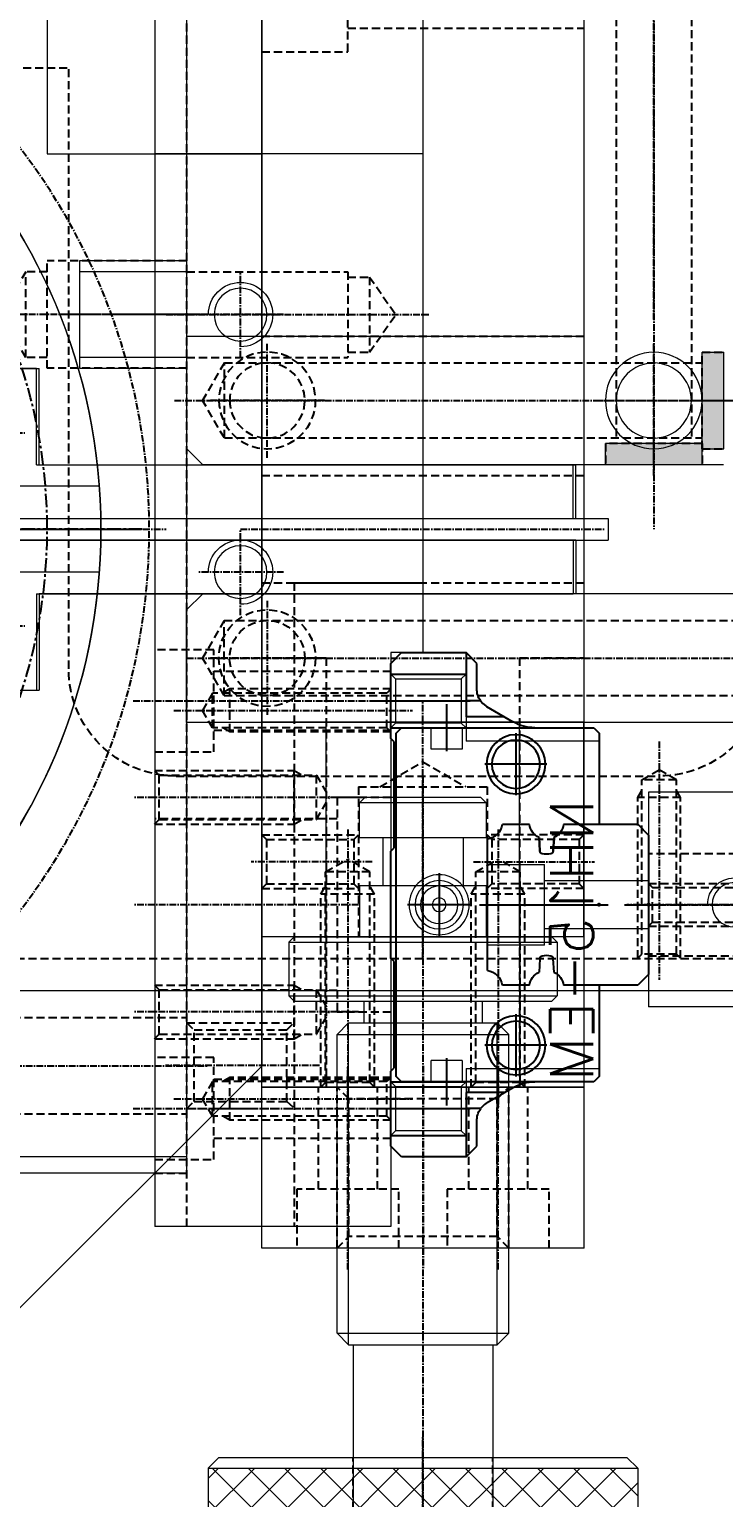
# Model space of a CAD drawing. Header units: millimetres. Extents: x -32759 to 129432, y 390 to 54305.
# Drawn here: x 21063.8 to 21128.5, y 25136.7 to 25273.5 of the extents above; entities that cross this region are included whole.
import ezdxf

# ---------------------------------------------------------------- set-up
doc = ezdxf.new("R2010")
doc.units = ezdxf.units.MM
for name, pattern in [('AM_ISO08W050', [18, 12, -1.5, 3, -1.5]), ('CENTER', [2, 1.25, -0.25, 0.25, -0.25]), ('HIDDEN', [0.375, 0.25, -0.125])]:
    doc.linetypes.add(name, pattern=pattern)
for name, color, linetype, lineweight in [('_BODY', 7, 'Continuous', 13), ('AM_4', 3, 'Continuous', 25), ('AM_5', 3, 'Continuous', 25), ('AM_7', 4, 'AM_ISO08W050', 25), ('AM_9', 253, 'Continuous', 0), ('ConnectionPoints', 7, 'Continuous', 50)]:
    doc.layers.add(name, color=color, linetype=linetype, lineweight=lineweight)
for name, color, linetype in [('CENTER', 1, 'CENTER'), ('CL', 1, 'CENTER'), ('HL', 2, 'HIDDEN')]:
    doc.layers.add(name, color=color, linetype=linetype)
doc.styles.add('한글', font='romans.shx', dxfattribs={"height": 4, "bigfont": 'whgtxt.shx'})

# ---------------------------------------------------------------- blocks, each defined once
blk = doc.blocks.new('tueryryt')
at = {"layer": 'CL', "ltscale": 0.5}
blk.add_line((288979.02, 33783.6), (288953.82, 33783.6), dxfattribs=at)
at = {"layer": 'HL', "ltscale": 3}
for p, q in [((288955.82, 33785.6), (288956.2, 33785.22)), ((288955.82, 33785.6), (288973.82, 33785.6)), ((288956.2, 33785.22), (288956.2, 33781.97)), ((288956.2, 33785.22), (288975.44, 33785.22)), ((288973.82, 33785.6), (288973.82, 33781.6)), ((288973.82, 33785.6), (288974.48, 33785.22)), ((288975.44, 33785.22), (288975.44, 33781.97)), ((288975.44, 33785.22), (288976.38, 33783.6)), ((288975.44, 33781.97), (288976.38, 33783.6)), ((288955.82, 33781.6), (288956.2, 33781.97)), ((288955.82, 33781.6), (288973.82, 33781.6)), ((288956.2, 33781.97), (288975.44, 33781.97)), ((288973.82, 33781.6), (288974.48, 33781.97))]:
    blk.add_line(p, q, dxfattribs=at)
blk = doc.blocks.new('tyuy')
at = {"layer": 'CL', "ltscale": 0.5}
blk.add_line((289793.94, 32388.98), (289793.94, 32432.98), dxfattribs=at)
at = {"layer": 'HL', "ltscale": 3}
for p, q in [((289791.19, 32405.98), (289791.19, 32430.98)), ((289796.69, 32405.98), (289796.69, 32430.98)), ((289789.19, 32390.98), (289789.19, 32405.98)), ((289789.19, 32405.98), (289798.69, 32405.98)), ((289798.69, 32405.98), (289798.69, 32390.98))]:
    blk.add_line(p, q, dxfattribs=at)
blk = doc.blocks.new('ytrg')
at = {"ltscale": 0.5}
blk.add_circle((286104.04, 34820.84), 2.07, dxfattribs=at)
at = {"color": 1, "ltscale": 0.5}
blk.add_arc((286104.04, 34820.84), 2.5, 270, 180, dxfattribs=at)
at = {"layer": 'CL', "ltscale": 0.5}
for p, q in [((286104.04, 34824.34), (286104.04, 34817.34)), ((286100.54, 34820.84), (286107.54, 34820.84))]:
    blk.add_line(p, q, dxfattribs=at)
blk = doc.blocks.new('87ryth')
at = {"ltscale": 0.5}
for p, q in [((285509.4, 33467.92), (285489.4, 33467.92)), ((285489.4, 33467.92), (285489.4, 33427.92)), ((285509.4, 33467.92), (285509.4, 33427.92)), ((285509.4, 33427.92), (285489.4, 33427.92))]:
    blk.add_line(p, q, dxfattribs=at)
for name, p in [('tyuy', (-4295.04, 1036.94)), ('ytrg', (-605.14, -1360.92)), ('ytrg', (-605.14, -1384.92))]:
    blk.add_blockref(name, p)
at = {"rotation": 90}
blk.add_blockref('tueryryt', (319282.49, -255527.9), dxfattribs=at)
blk = doc.blocks.new('TYRTYUR')
at = {"layer": 'AM_4'}
for p, q in [((294113.52, 23504.47), (294112.52, 23503.47)), ((294112.52, 23503.47), (294112.52, 23497.47)), ((294120.52, 23504.47), (294113.52, 23504.47)), ((294120.02, 23503.97), (294119.52, 23503.47)), ((294119.52, 23503.47), (294119.52, 23485.57)), ((294152.02, 23503.97), (294120.02, 23503.97)), ((294120.82, 23504.17), (294120.52, 23504.47)), ((294130.72, 23504.17), (294120.82, 23504.17)), ((294131.02, 23504.47), (294130.72, 23504.17)), ((294141.02, 23504.47), (294131.02, 23504.47)), ((294141.32, 23504.17), (294141.02, 23504.47)), ((294151.22, 23504.17), (294141.32, 23504.17)), ((294151.52, 23504.47), (294151.22, 23504.17)), ((294158.52, 23504.47), (294151.52, 23504.47)), ((294152.52, 23503.47), (294152.02, 23503.97)), ((294152.52, 23485.57), (294152.52, 23503.47)), ((294159.52, 23503.47), (294158.52, 23504.47)), ((294159.52, 23497.47), (294159.52, 23503.47)), ((294113.52, 23496.47), (294112.52, 23497.47)), ((294112.52, 23497.47), (294118.52, 23497.47)), ((294115.87, 23496.47), (294113.52, 23496.47)), ((294117.02, 23496.11), (294117.02, 23497.47)), ((294118.52, 23493.88), (294118.52, 23497.47)), ((294153.52, 23493.88), (294153.52, 23497.47)), ((294153.52, 23497.47), (294159.52, 23497.47)), ((294155.02, 23496.11), (294155.02, 23497.47)), ((294158.52, 23496.47), (294156.18, 23496.47)), ((294159.52, 23497.47), (294158.52, 23496.47)), ((294118.99, 23493.07), (294117.57, 23495.52)), ((294142.14, 23495.47), (294129.91, 23495.47)), ((294154.46, 23495.5), (294153.06, 23493.07)), ((294128.52, 23494.08), (294128.52, 23491.56)), ((294143.52, 23491.56), (294143.52, 23494.08)), ((294131, 23490.59), (294129.75, 23490.67)), ((294129.75, 23490.67), (294131, 23490.59)), ((294141.05, 23490.59), (294142.29, 23490.67)), ((294128.52, 23488.38), (294128.52, 23481.47)), ((294129.75, 23489.27), (294131, 23489.35)), ((294131, 23489.35), (294129.75, 23489.27)), ((294142.29, 23489.27), (294141.05, 23489.35)), ((294143.52, 23481.47), (294143.52, 23488.38)), ((294119.52, 23485.57), (294120.02, 23485.07)), ((294152.02, 23485.07), (294152.52, 23485.57)), ((294120.02, 23485.07), (294128.52, 23485.07)), ((294143.52, 23485.07), (294152.02, 23485.07)), ((294128.52, 23481.47), (294129.52, 23480.47)), ((294142.52, 23480.47), (294143.52, 23481.47)), ((294129.52, 23480.47), (294142.52, 23480.47))]:
    blk.add_line(p, q, dxfattribs=at)
for points in [[(294117.02, 23496.11), (294117.27, 23495.9), (294117.49, 23495.64), (294117.57, 23495.52)], [(294154.46, 23495.5), (294154.65, 23495.76), (294154.88, 23496), (294155.02, 23496.11)]]:
    blk.add_lwpolyline(points, dxfattribs=at)
for centre, radius in [((294122.92, 23492.82), 2.75), ((294122.92, 23492.82), 2.25), ((294149.12, 23492.82), 2.75), ((294149.12, 23492.82), 2.25)]:
    blk.add_circle(centre, radius, dxfattribs=at)
for centre, radius, start, end in [((294115.87, 23494.47), 2, 54.7356, 90), ((294156.18, 23494.47), 2, 90, 125.2644), ((294128.28, 23495.72), 1.65, 278.5974, 351.5398), ((294143.77, 23495.72), 1.65, 188.4602, 261.4024), ((294115.52, 23491.07), 4, 0.0789, 30.013), ((294156.52, 23491.07), 4, 149.9967, 180), ((294128.28, 23489.93), 1.65, 26.7418, 81.4027), ((294143.77, 23489.93), 1.65, 98.5976, 153.2581), ((294130.98, 23490.29), 0.3, 15.5284, 86.3611), ((294130.98, 23489.65), 0.3, 273.6389, 344.4716), ((294129.69, 23489.97), 1.62, 345.6806, 14.3194), ((294142.35, 23489.97), 1.62, 165.6806, 194.3194), ((294141.07, 23490.29), 0.3, 93.6389, 164.4717), ((294141.07, 23489.65), 0.3, 195.5284, 266.3611), ((294128.28, 23490.02), 1.65, 278.5974, 333.2583), ((294143.77, 23490.02), 1.65, 206.7419, 261.4024)]:
    blk.add_arc(centre, radius, start, end, dxfattribs=at)
at = {"layer": 'AM_5'}
for p, q in [((294114.52, 23504.47), (294114.52, 23497.47)), ((294119.52, 23504.47), (294119.52, 23497.47)), ((294152.52, 23504.47), (294152.52, 23497.47)), ((294157.52, 23504.47), (294157.52, 23497.47))]:
    blk.add_line(p, q, dxfattribs=at)
at = {"layer": 'AM_7'}
for p, q in [((294117.02, 23505.87), (294117.02, 23497.07)), ((294155.02, 23505.87), (294155.02, 23497.07)), ((294136.02, 23497.03), (294136.02, 23502.91)), ((294121.72, 23499.27), (294117.32, 23499.27)), ((294133.08, 23499.97), (294138.96, 23499.97)), ((294154.72, 23499.27), (294150.32, 23499.27)), ((294122.92, 23489.94), (294122.92, 23495.71)), ((294136.02, 23496.22), (294136.02, 23479.72)), ((294149.12, 23489.94), (294149.12, 23495.71)), ((294120.03, 23492.82), (294125.81, 23492.82)), ((294146.23, 23492.82), (294152.01, 23492.82))]:
    blk.add_line(p, q, dxfattribs=at)
at = {"layer": 'AM_9'}
for p, q in [((294114.52, 23504.47), (294114.96, 23504.04)), ((294114.96, 23504.04), (294114.96, 23497.91)), ((294114.96, 23504.04), (294119.09, 23504.04)), ((294119.09, 23504.04), (294119.52, 23504.47)), ((294119.09, 23497.91), (294119.09, 23504.04)), ((294152.52, 23504.47), (294152.96, 23504.04)), ((294152.96, 23504.04), (294152.96, 23497.91)), ((294152.96, 23504.04), (294157.09, 23504.04)), ((294157.09, 23504.04), (294157.52, 23504.47)), ((294157.09, 23497.91), (294157.09, 23504.04)), ((294121.52, 23500.72), (294119.52, 23500.72)), ((294121.52, 23497.82), (294121.52, 23500.72)), ((294150.52, 23497.82), (294150.52, 23500.72)), ((294152.52, 23500.72), (294150.52, 23500.72)), ((294114.96, 23497.91), (294114.52, 23497.47)), ((294114.96, 23497.91), (294119.09, 23497.91)), ((294119.52, 23497.47), (294119.09, 23497.91)), ((294119.52, 23497.82), (294121.52, 23497.82)), ((294150.52, 23497.82), (294152.52, 23497.82)), ((294152.96, 23497.91), (294152.52, 23497.47)), ((294152.96, 23497.91), (294157.09, 23497.91)), ((294157.52, 23497.47), (294157.09, 23497.91)), ((294118.52, 23497.47), (294120.77, 23497.47)), ((294120.77, 23485.07), (294120.77, 23497.47)), ((294151.27, 23497.47), (294151.27, 23485.07)), ((294151.27, 23497.47), (294153.52, 23497.47)), ((294132.27, 23495.47), (294132.27, 23490.17)), ((294139.77, 23490.17), (294139.77, 23495.47)), ((294119.52, 23485.57), (294119.52, 23491.08)), ((294139.77, 23490.17), (294132.27, 23490.17)), ((294133.77, 23490.17), (294133.77, 23480.47)), ((294138.27, 23480.47), (294138.27, 23490.17))]:
    blk.add_line(p, q, dxfattribs=at)
for radius in [2.8, 2.25, 1.75, 0.643]:
    blk.add_circle((294136.02, 23499.97), radius, dxfattribs=at)
blk.add_arc((294130.98, 23489.65), 0.3, 273.6381, 344.4686, dxfattribs=at)
at = {"layer": 'ConnectionPoints'}
for p in [(294136.02, 23485.07, -20), (294136.02, 23485.07, -20), (294136.02, 23485.07, -20), (294136.02, 23480.47)]:
    blk.add_point(p, dxfattribs=at)
at = {"ltscale": 0.5, "style": '한글'}
blk.add_text('NH15-EM', height=4, dxfattribs=at).set_placement((294126.22, 23485.63))
blk = doc.blocks.new('uitrrty')
at = {"layer": 'CL', "ltscale": 0.5}
blk.add_line((299586.96, 32676.51), (299564.76, 32676.51), dxfattribs=at)
at = {"layer": 'HL', "ltscale": 3}
for p, q in [((299566.76, 32678.51), (299567.14, 32678.13)), ((299566.76, 32678.51), (299581.76, 32678.51)), ((299581.76, 32678.51), (299581.76, 32674.51)), ((299581.76, 32678.51), (299582.41, 32678.13)), ((299567.14, 32678.13), (299567.14, 32674.89)), ((299567.14, 32678.13), (299583.38, 32678.13)), ((299583.38, 32678.13), (299583.38, 32674.89)), ((299583.38, 32678.13), (299584.31, 32676.51)), ((299583.38, 32674.89), (299584.31, 32676.51)), ((299566.76, 32674.51), (299567.14, 32674.89)), ((299566.76, 32674.51), (299581.76, 32674.51)), ((299567.14, 32674.89), (299583.38, 32674.89)), ((299581.76, 32674.51), (299582.41, 32674.89))]:
    blk.add_line(p, q, dxfattribs=at)
blk = doc.blocks.new('tuyet4y')
at = {"ltscale": 0.5}
blk.add_line((225023.46, 16518.54), (225023.46, 16703.54), dxfattribs=at)
at = {"layer": 'HL', "ltscale": 3}
for p, q in [((225026.46, 16521.54), (225026.46, 16703.54)), ((225043.46, 16618.54), (225043.46, 16663.54)), ((225053.46, 16608.54), (225109.46, 16608.54)), ((225109.46, 16588.54), (225109.46, 16608.54))]:
    blk.add_line(p, q, dxfattribs=at)
for centre, start, end in [((225053.46, 16663.54), 90, 180), ((225053.46, 16618.54), 180, 270)]:
    blk.add_arc(centre, 10, start, end, dxfattribs=at)
blk.add_blockref('uitrrty', (-74540.29, -16012.97))
blk = doc.blocks.new('67r67')
at = {"layer": 'CL', "ltscale": 0.5}
for p, q in [((289050.41, 33868.71), (289050.41, 33856.71)), ((289044.41, 33862.71), (289056.41, 33862.71))]:
    blk.add_line(p, q, dxfattribs=at)
at = {"layer": 'HL', "ltscale": 3}
blk.add_circle((289050.41, 33862.71), 4.19, dxfattribs=at)
blk.add_arc((289050.41, 33862.71), 5, 270, 180, dxfattribs=at)
blk = doc.blocks.new('678eryt')
at = {"ltscale": 0.5}
for radius in [41, 40]:
    blk.add_circle((286402.79, 33774.71), radius, dxfattribs=at)
at = {"layer": 'CENTER', "color": 1, "linetype": 'CENTER'}
for p, q in [((286402.79, 33832.56), (286402.79, 33716.87)), ((286402.79, 33774.71), (286361.88, 33815.62)), ((286402.79, 33774.71), (286443.69, 33815.62)), ((286344.94, 33774.71), (286460.63, 33774.71)), ((286402.79, 33774.71), (286361.88, 33733.81)), ((286402.79, 33774.71), (286443.69, 33733.81)), ((286402.79, 33742.71), (286402.79, 33738.56))]:
    blk.add_line(p, q, dxfattribs=at)
blk.add_circle((286402.79, 33774.71), 49, dxfattribs=at)
for p in [(-2682.27, -53.35), (-2612.98, -53.35), (-2682.27, -122.64), (-2612.98, -122.64)]:
    blk.add_blockref('67r67', p)
blk = doc.blocks.new('t7etret')
at = {"layer": 'CL', "ltscale": 0.5}
blk.add_line((296430.39, 35050.47), (296430.39, 35028.98), dxfattribs=at)
at = {"layer": 'HL', "ltscale": 3}
for p, q in [((296425.39, 35048.56), (296425.39, 35035.56)), ((296435.39, 35048.56), (296435.39, 35035.56)), ((296425.39, 35035.56), (296435.39, 35035.56)), ((296426.39, 35035.56), (296426.39, 35033.56)), ((296434.39, 35035.56), (296434.39, 35033.56)), ((296426.39, 35033.56), (296434.39, 35033.56)), ((296426.39, 35033.56), (296430.39, 35031.16)), ((296434.39, 35033.56), (296430.39, 35031.16))]:
    blk.add_line(p, q, dxfattribs=at)
blk = doc.blocks.new('tryer')
at = {"color": 1, "ltscale": 0.5}
for p, q in [((296282.78, 35015.6), (296292.78, 35015.6)), ((296282.78, 35005.6), (296282.78, 35015.6)), ((296292.78, 35015.6), (296292.78, 35005.6)), ((296282.78, 35014.6), (296292.78, 35014.6)), ((296282.78, 35006.6), (296292.78, 35006.6)), ((296292.78, 35005.6), (296282.78, 35005.6))]:
    blk.add_line(p, q, dxfattribs=at)
at = {"layer": 'CL', "ltscale": 0.5}
blk.add_line((296280.78, 35010.6), (296294.78, 35010.6), dxfattribs=at)
blk = doc.blocks.new('TY7RD')
at = {"layer": 'CL', "ltscale": 0.5}
blk.add_line((294875.71, 34021.52), (294875.71, 34149.52), dxfattribs=at)
at = {"layer": 'HL', "ltscale": 3}
for p, q in [((294871.21, 34097.52), (294871.21, 34147.52)), ((294880.21, 34097.52), (294880.21, 34147.52)), ((294868.71, 34097.52), (294882.71, 34097.52)), ((294868.71, 34023.52), (294868.71, 34097.52)), ((294882.71, 34023.52), (294882.71, 34097.52))]:
    blk.add_line(p, q, dxfattribs=at)
blk = doc.blocks.new('8tyyr')
at = {"ltscale": 0.5}
for p, q in [((225832.6, 16669.44), (225832.6, 16545.44)), ((225832.6, 16669.44), (226152.6, 16669.44)), ((225834.1, 16669.44), (225834.1, 16546.94))]:
    blk.add_line(p, q, dxfattribs=at)
for name, p in [('TY7RD', (-69033.11, -17478.08)), ('t7etret', (-70517.79, -18379.12)), ('678eryt', (-60510.19, -17167.28))]:
    blk.add_blockref(name, p)
at = {"rotation": 270}
blk.add_blockref('tryer', (190902, 312952.22), dxfattribs=at)
blk = doc.blocks.new('udg')
at = {"layer": 'CL', "ltscale": 0.5}
blk.add_line((305247.83, 33940.32), (305223.37, 33940.32), dxfattribs=at)
at = {"layer": 'HL', "ltscale": 3}
for p, q in [((305230.91, 33944.32), (305230.91, 33936.32)), ((305245.91, 33944.32), (305230.91, 33944.32)), ((305228.91, 33943.82), (305226.44, 33940.32)), ((305228.91, 33943.82), (305228.91, 33936.82)), ((305230.91, 33943.82), (305228.91, 33943.82)), ((305228.91, 33936.82), (305226.44, 33940.32)), ((305230.91, 33936.82), (305228.91, 33936.82)), ((305245.91, 33936.32), (305230.91, 33936.32))]:
    blk.add_line(p, q, dxfattribs=at)
blk = doc.blocks.new('78E56TEYRY')
at = {"layer": 'CL', "ltscale": 0.5}
blk.add_line((293810.58, 32342.72), (293788.38, 32342.72), dxfattribs=at)
at = {"layer": 'HL', "ltscale": 3}
for p, q in [((293790.38, 32344.72), (293790.76, 32344.34)), ((293790.38, 32344.72), (293805.38, 32344.72)), ((293790.76, 32344.34), (293790.76, 32341.1)), ((293790.76, 32344.34), (293807, 32344.34)), ((293805.38, 32344.72), (293805.38, 32340.72)), ((293805.38, 32344.72), (293806.04, 32344.34)), ((293807, 32344.34), (293807, 32341.1)), ((293807, 32344.34), (293807.94, 32342.72)), ((293807, 32341.1), (293807.94, 32342.72)), ((293790.38, 32340.72), (293790.76, 32341.1)), ((293790.38, 32340.72), (293805.38, 32340.72)), ((293790.76, 32341.1), (293807, 32341.1)), ((293805.38, 32340.72), (293806.04, 32341.1))]:
    blk.add_line(p, q, dxfattribs=at)
blk = doc.blocks.new('t6user')
at = {"ltscale": 0.5}
blk.add_circle((297090.08, 36085.75), 2.46, dxfattribs=at)
at = {"color": 1, "ltscale": 0.5}
blk.add_arc((297090.08, 36085.75), 3, 270, 180, dxfattribs=at)
at = {"layer": 'CL', "ltscale": 0.5}
for p, q in [((297090.08, 36089.75), (297090.08, 36081.75)), ((297086.08, 36085.75), (297094.08, 36085.75))]:
    blk.add_line(p, q, dxfattribs=at)
blk = doc.blocks.new('REDFGD')
at = {"layer": 'CL', "ltscale": 0.5}
blk.add_line((294201.26, 32435.12), (294227.26, 32435.12), dxfattribs=at)
at = {"layer": 'HL', "ltscale": 3}
for p, q in [((294203.26, 32439.87), (294208.76, 32439.87)), ((294208.76, 32439.87), (294208.76, 32430.37)), ((294208.76, 32437.87), (294225.26, 32437.87)), ((294208.76, 32432.37), (294225.26, 32432.37)), ((294208.76, 32430.37), (294203.26, 32430.37))]:
    blk.add_line(p, q, dxfattribs=at)
blk = doc.blocks.new('TRYRYT')
at = {"layer": 'CL', "ltscale": 0.5}
blk.add_line((294613.49, 32649.19), (294599.15, 32649.19), dxfattribs=at)
at = {"layer": 'HL', "ltscale": 3}
for p, q in [((294601.15, 32653.19), (294601.82, 32652.52)), ((294601.15, 32653.19), (294611.15, 32653.19)), ((294601.82, 32652.52), (294601.82, 32645.87)), ((294601.82, 32652.52), (294610.47, 32652.52)), ((294610.47, 32652.52), (294611.15, 32653.19)), ((294610.47, 32652.52), (294610.47, 32645.87)), ((294601.15, 32645.19), (294601.82, 32645.87)), ((294601.82, 32645.87), (294610.47, 32645.87)), ((294610.47, 32645.87), (294611.15, 32645.19)), ((294601.15, 32645.19), (294611.15, 32645.19))]:
    blk.add_line(p, q, dxfattribs=at)
blk = doc.blocks.new('uoe4t')
at = {"layer": 'CL', "ltscale": 0.5}
blk.add_line((294885.29, 32336.56), (294864.29, 32336.56), dxfattribs=at)
at = {"layer": 'HL', "ltscale": 3}
for p, q in [((294866.29, 32339.06), (294866.73, 32338.63)), ((294866.29, 32339.06), (294879.29, 32339.06)), ((294879.29, 32339.06), (294879.29, 32334.06)), ((294879.29, 32339.06), (294880.04, 32338.63)), ((294866.73, 32338.63), (294866.73, 32334.5)), ((294866.73, 32338.63), (294881.36, 32338.63)), ((294881.36, 32338.63), (294881.36, 32334.5)), ((294881.36, 32338.63), (294882.55, 32336.56)), ((294881.36, 32334.5), (294882.55, 32336.56)), ((294866.29, 32334.06), (294866.73, 32334.5)), ((294866.29, 32334.06), (294879.29, 32334.06)), ((294866.73, 32334.5), (294881.36, 32334.5)), ((294879.29, 32334.06), (294880.04, 32334.5))]:
    blk.add_line(p, q, dxfattribs=at)
blk = doc.blocks.new('rt6errt')
at = {"layer": 'CL', "ltscale": 0.5}
blk.add_line((220802.68, 19686.36), (220781.68, 19686.36), dxfattribs=at)
at = {"layer": 'HL', "ltscale": 3}
for p, q in [((220800.68, 19694.36), (220783.68, 19694.36)), ((220800.68, 19678.36), (220783.68, 19678.36))]:
    blk.add_line(p, q, dxfattribs=at)
blk = doc.blocks.new('TYUERREY')
at = {"ltscale": 0.5}
for p, q in [((224693.56, 43094.24), (224693.56, 43091.24)), ((224693.56, 43094.24), (224916.56, 43094.24)), ((224740.06, 43069.24), (224740.06, 43094.24)), ((224640.06, 43091.24), (224640.06, 43069.24)), ((224693.56, 43091.24), (224640.06, 43091.24)), ((224970.06, 43069.24), (224640.06, 43069.24))]:
    blk.add_line(p, q, dxfattribs=at)
at = {"layer": 'HL', "ltscale": 3}
for p, q in [((224700.06, 43082.24), (224700.06, 43094.24)), ((224660.06, 43091.24), (224660.06, 43086.24)), ((224680.06, 43091.24), (224680.06, 43086.24)), ((224680.06, 43086.24), (224660.06, 43086.24)), ((224700.06, 43082.24), (224640.06, 43082.24)), ((224640.06, 43072.24), (224970.06, 43072.24)), ((224645.06, 43069.24), (224645.06, 43072.24))]:
    blk.add_line(p, q, dxfattribs=at)
for name, p, rotation in [('udg', (190784.74, 348318.15), 270), ('REDFGD', (257086.19, -251134.02), 90), ('REDFGD', (257124.19, -251134.02), 90), ('uoe4t', (256996.63, -251797.06), 90), ('uoe4t', (257016.63, -251797.06), 90), ('TRYRYT', (257304.26, -251528.91), 90)]:
    blk.add_blockref(name, p, dxfattribs=dict(rotation=rotation))
at = {"xscale": -1}
for name, p, rotation in [('78E56TEYRY', (256994.69, 336881.62), 90), ('78E56TEYRY', (257030.89, 336881.62), 90), ('rt6errt', (204983.7, -177714.44), 270)]:
    blk.add_blockref(name, p, dxfattribs=dict(at, rotation=rotation))
for p in [(-72389.02, 6991.49), (-72365.02, 6991.49)]:
    blk.add_blockref('t6user', p)
blk = doc.blocks.new('ryefwew')
for name, p in [('tuyet4y', (-4497.87, 27873.7)), ('87ryth', (-64965.31, 11108.32)), ('TYUERREY', (-4136.47, 1421.01)), ('8tyyr', (-5324.01, 27823.81))]:
    blk.add_blockref(name, p)
at = {"rotation": 180}
blk.add_blockref('TYRTYUR', (514669.61, 68016.72), dxfattribs=at)
blk = doc.blocks.new('rtyryry')
at = {"color": 6, "ltscale": 0.5}
for p, q in [((289000.69, 4092.81), (289000.69, 4094.81)), ((289000.69, 4094.81), (289093.94, 4094.81)), ((289013.23, 4092.81), (289013.23, 4094.81)), ((289023.94, 4092.81), (289023.94, 4094.81)), ((289093.94, 4092.81), (289093.94, 4094.81)), ((289000.69, 4092.81), (289093.94, 4092.81))]:
    blk.add_line(p, q, dxfattribs=at)
blk = doc.blocks.new('yt7w')
at = {"ltscale": 0.5}
blk.add_circle((283667.28, 5666.44), 3, dxfattribs=at)
at = {"layer": 'CL', "ltscale": 0.5}
for p, q in [((283667.28, 5670.23), (283667.28, 5662.65)), ((283663.48, 5666.44), (283671.07, 5666.44))]:
    blk.add_line(p, q, dxfattribs=at)
blk = doc.blocks.new('564te3t')
at = {"ltscale": 0.5}
for p, q in [((283706.44, 5442.34), (283717.43, 5442.34)), ((283703.44, 5439.34), (283703.44, 5433.34)), ((283706.44, 5430.34), (283717.43, 5430.34))]:
    blk.add_line(p, q, dxfattribs=at)
for centre, radius, start, end in [((283706.44, 5439.34), 3, 90, 180), ((283754.19, 5436.34), 37.25, 170.7308, 189.2692), ((283706.44, 5433.34), 3, 180, 270)]:
    blk.add_arc(centre, radius, start, end, dxfattribs=at)
blk.add_blockref('yt7w', (42.17, -230.1))
blk = doc.blocks.new('7ttu')
at = {"ltscale": 0.5}
for p, q in [((288923.19, 3734.61), (288923.19, 3758.77)), ((288929.19, 3734.61), (288929.19, 3758.77))]:
    blk.add_line(p, q, dxfattribs=at)
for radius, start, end in [(32.25, 275.3376, 264.6624), (31.75, 275.4219, 264.5781), (21.61, 277.9801, 262.0199), (8.5, 290.6673, 249.3327)]:
    blk.add_arc((288926.19, 3766.72), radius, start, end, dxfattribs=at)
at = {"layer": 'CL', "ltscale": 0.5}
for p, q in [((288926.19, 3732.8), (288926.19, 3800.63)), ((288892.28, 3766.72), (288960.11, 3766.72))]:
    blk.add_line(p, q, dxfattribs=at)
at = {"layer": 'HL', "ltscale": 3}
blk.add_arc((288926.19, 3766.72), 18.5, 279.3324, 260.6676, dxfattribs=at)
blk = doc.blocks.new('7yityu6t')
at = {"layer": 'CL', "ltscale": 0.5}
blk.add_line((289049.09, 3766.72), (289040.72, 3766.72), dxfattribs=at)
at = {"layer": 'HL', "ltscale": 3}
for p, q in [((289044.56, 3772.72), (289043.04, 3772.72)), ((289044.56, 3772.72), (289044.56, 3760.72)), ((289047.95, 3771.72), (289044.56, 3771.72)), ((289047.95, 3761.72), (289044.56, 3761.72)), ((289044.56, 3760.72), (289043.04, 3760.72))]:
    blk.add_line(p, q, dxfattribs=at)
blk = doc.blocks.new('yuierwt')
at = {"layer": 'CL', "ltscale": 0.5}
blk.add_line((287802.31, 3737.76), (287802.31, 3730.47), dxfattribs=at)
at = {"layer": 'HL', "ltscale": 3}
for p, q in [((287798.31, 3737.2), (287798.31, 3732.72)), ((287806.31, 3734.86), (287806.31, 3732.72))]:
    blk.add_line(p, q, dxfattribs=at)
blk = doc.blocks.new('7uwr')
at = {"ltscale": 0.5}
for p, q in [((287808.31, 3732.72), (287808.31, 3734.61)), ((287814.31, 3732.72), (287814.31, 3734.61)), ((287796.09, 3732.72), (287808.31, 3732.72)), ((287814.31, 3732.72), (287826.52, 3732.72))]:
    blk.add_line(p, q, dxfattribs=at)
for radius, start, end in [(37.25, 294.1116, 245.8884), (32.25, 275.3376, 264.6624)]:
    blk.add_arc((287811.31, 3766.72), radius, start, end, dxfattribs=at)
at = {"layer": 'CL', "ltscale": 0.5}
for p, q in [((287811.31, 3726.24), (287811.31, 3807.2)), ((287770.83, 3766.72), (287851.78, 3766.72))]:
    blk.add_line(p, q, dxfattribs=at)
at = {"rotation": 329.9999999999363}
blk.add_blockref('7yityu6t', (35577.49, 145044.55), dxfattribs=at)
at = {"xscale": -1, "rotation": 29.99999999844426}
blk.add_blockref('7yityu6t', (540045.12, 145044.55), dxfattribs=at)
blk.add_blockref('yuierwt', (0, 0))
at = {"xscale": -1}
blk.add_blockref('yuierwt', (575622.61, 0), dxfattribs=at)
blk = doc.blocks.new('678rewt')
for name, p in [('7uwr', (-477.6, 0)), ('7ttu', (-1592.48, 0))]:
    blk.add_blockref(name, p)
blk = doc.blocks.new('tyueww')
at = {"layer": 'CL', "ltscale": 0.5}
blk.add_line((288754.55, 4103.43), (288754.55, 4094.98), dxfattribs=at)
at = {"layer": 'HL', "ltscale": 3}
for p, q in [((288750.55, 4102.3), (288750.55, 4097.8)), ((288758.55, 4102.3), (288758.55, 4097.8)), ((288749.55, 4097.8), (288759.55, 4097.8)), ((288749.55, 4097.8), (288749.55, 4096.3)), ((288759.55, 4097.8), (288759.55, 4096.3))]:
    blk.add_line(p, q, dxfattribs=at)
blk = doc.blocks.new('7yituyr5')
at = {"layer": 'CL', "ltscale": 0.5}
blk.add_line((288756.52, 4102.3), (288744.91, 4102.3), dxfattribs=at)
at = {"layer": 'HL', "ltscale": 3}
for p, q in [((288754.55, 4106.3), (288747.55, 4106.3)), ((288754.55, 4098.3), (288747.55, 4098.3))]:
    blk.add_line(p, q, dxfattribs=at)
blk = doc.blocks.new('tyuirt')
at = {"layer": 'CL', "ltscale": 0.5}
for p, q in [((287749.86, 3959.73), (287749.86, 3947.86)), ((287743.93, 3953.8), (287755.79, 3953.8))]:
    blk.add_line(p, q, dxfattribs=at)
at = {"layer": 'HL', "ltscale": 3}
for radius in [5, 4]:
    blk.add_circle((287749.86, 3953.8), radius, dxfattribs=at)
blk = doc.blocks.new('t6u5ery')
at = {"ltscale": 0.5}
for p, q in [((287461.04, 4132.77), (287550.54, 4132.77)), ((287461.04, 4130.77), (287461.04, 4132.77)), ((287474.15, 4130.77), (287474.15, 4132.77)), ((287486.54, 4118.77), (287486.54, 4132.77)), ((287550.54, 4132.77), (287550.54, 4127.77)), ((287461.04, 4130.77), (287486.54, 4130.77)), ((287500.54, 4127.77), (287500.54, 4118.77)), ((287500.54, 4127.77), (287550.54, 4127.77)), ((287486.54, 4118.77), (287500.54, 4118.77))]:
    blk.add_line(p, q, dxfattribs=at)
at = {"color": 6}
blk.add_blockref('tyuirt', (-256.32, 170.98), dxfattribs=at)
for name, p in [('7yituyr5', (-1260.76, 22.47)), ('tyueww', (-1261.01, 22.47))]:
    blk.add_blockref(name, p)
blk = doc.blocks.new('ytuytutu')
at = {"color": 4, "ltscale": 0.5}
blk.add_circle((282221.24, 4740.29), 8.5, dxfattribs=at)
at = {"xscale": -1}
for name, p, rotation in [('564te3t', (428806.35, 247760.45), 59.99999999994127), ('t6u5ery', (-5231.3, 8874.06), 180)]:
    blk.add_blockref(name, p, dxfattribs=dict(at, rotation=rotation))
for name, p, rotation in [('678rewt', (285987.96, -282593.42), 90), ('564te3t', (428806.35, -238279.88), 120.0000000000619)]:
    blk.add_blockref(name, p, dxfattribs=dict(rotation=rotation))
for name, p in [('564te3t', (-1532.95, -696.06)), ('rtyryry', (-6771.44, 646.48)), ('t6u5ery', (-5231.3, 606.51))]:
    blk.add_blockref(name, p)
blk = doc.blocks.new('y8oer')
at = {"ltscale": 0.5}
blk.add_circle((288375.19, 5109.4), 2.07, dxfattribs=at)
at = {"color": 1, "ltscale": 0.5}
blk.add_arc((288375.19, 5109.4), 2.5, 270, 180, dxfattribs=at)
at = {"layer": 'CL', "ltscale": 0.5}
for p, q in [((288375.19, 5112.9), (288375.19, 5105.9)), ((288371.69, 5109.4), (288378.69, 5109.4))]:
    blk.add_line(p, q, dxfattribs=at)
blk = doc.blocks.new('ertwew')
at = {"ltscale": 0.5}
for p, q in [((278249.73, 5400.11), (278249.73, 5426.75)), ((278257.73, 5400.11), (278257.73, 5426.75))]:
    blk.add_line(p, q, dxfattribs=at)
for radius in [54, 27.5]:
    blk.add_circle((278253.73, 5453.96), radius, dxfattribs=at)
at = {"layer": 'CL', "ltscale": 0.5}
for p, q in [((278253.73, 5511.63), (278253.73, 5396.29)), ((278196.06, 5453.96), (278311.39, 5453.96)), ((278253.73, 5453.96), (278210.76, 5429.16)), ((278253.73, 5453.96), (278296.69, 5429.16))]:
    blk.add_line(p, q, dxfattribs=at)
blk.add_circle((278253.73, 5453.96), 44.75, dxfattribs=at)
at = {"rotation": 270}
for p in [(273144.33, 293873.9), (273105.58, 293806.78), (273183.09, 293806.78)]:
    blk.add_blockref('y8oer', p, dxfattribs=at)
blk = doc.blocks.new('uyi4w4')
at = {"ltscale": 0.5}
for p, q in [((234683.12, 19254.82), (234713.12, 19284.82)), ((234713.12, 19284.82), (235013.12, 19284.82)), ((234798.12, 19264.82), (234798.12, 19284.82)), ((234928.12, 19264.82), (234798.12, 19264.82))]:
    blk.add_line(p, q, dxfattribs=at)
blk.add_arc((234763.12, 19215.82), 54, 0, 180, dxfattribs=at)
at = {"layer": 'CL', "ltscale": 0.5}
blk.add_line((234763.12, 19155.73), (234763.12, 19275.9), dxfattribs=at)
blk.add_circle((234763.12, 19215.82), 58.5, dxfattribs=at)
blk = doc.blocks.new('87OETE')
at = {"color": 2, "rotation": 90}
blk.add_blockref('ytuytutu', (239510.76, -261473.27), dxfattribs=at)
blk.add_blockref('uyi4w4', (7.35, 1532.16))
at = {"color": 1, "rotation": 180}
blk.add_blockref('ertwew', (513024.21, 26201.94), dxfattribs=at)
blk = doc.blocks.new('678drg')
at = {"layer": 'CL', "ltscale": 0.5}
blk.add_line((289070.81, 3584.07), (289070.81, 3576.78), dxfattribs=at)
at = {"layer": 'HL', "ltscale": 3}
for p, q in [((289066.81, 3583.52), (289066.81, 3578.78)), ((289074.81, 3581.17), (289074.81, 3578.78))]:
    blk.add_line(p, q, dxfattribs=at)
blk = doc.blocks.new('tyityrtu')
at = {"ltscale": 0.5}
for p, q in [((289076.81, 3732.47), (289076.81, 3734.61)), ((289082.81, 3732.47), (289082.81, 3734.61)), ((289076.81, 3732.47), (289065.16, 3732.47)), ((289094.45, 3732.47), (289082.81, 3732.47))]:
    blk.add_line(p, q, dxfattribs=at)
for radius, start, end in [(37.25, 293.1523, 246.8477), (32.25, 275.3376, 264.6624)]:
    blk.add_arc((289079.81, 3766.72), radius, start, end, dxfattribs=at)
at = {"layer": 'CL', "ltscale": 0.5}
for p, q in [((289079.81, 3726.24), (289079.81, 3807.2)), ((289039.33, 3766.72), (289120.29, 3766.72))]:
    blk.add_line(p, q, dxfattribs=at)
at = {"rotation": 329.9999999999376}
blk.add_blockref('7yityu6t', (36845.99, 145044.55), dxfattribs=at)
at = {"xscale": -1, "rotation": 29.9999999984417}
blk.add_blockref('7yityu6t', (541313.62, 145044.55), dxfattribs=at)
blk.add_blockref('678drg', (0, 153.69))
at = {"xscale": -1}
blk.add_blockref('678drg', (578159.61, 153.69), dxfattribs=at)
blk = doc.blocks.new('7trery')
for name, p in [('tyityrtu', (-477.6, 313.91)), ('7ttu', (-323.98, 313.91))]:
    blk.add_blockref(name, p)
blk = doc.blocks.new('rytrtyry')
at = {"layer": 'CL', "ltscale": 0.5}
for p, q in [((288646.46, 4141.67), (288646.46, 4131.72)), ((288641.49, 4136.7), (288651.43, 4136.7))]:
    blk.add_line(p, q, dxfattribs=at)
at = {"layer": 'HL', "ltscale": 3}
blk.add_circle((288646.46, 4136.7), 4, dxfattribs=at)
blk = doc.blocks.new('tuyiryt')
at = {"ltscale": 0.5}
for p, q in [((288721.3, 4108.3), (288721.3, 4110.3)), ((288721.3, 4110.3), (288811.55, 4110.3)), ((288734.91, 4108.3), (288734.91, 4110.3)), ((288747.55, 4096.3), (288747.55, 4110.3)), ((288811.55, 4110.3), (288811.55, 4105.3)), ((288721.3, 4108.3), (288747.55, 4108.3)), ((288761.55, 4105.3), (288761.55, 4096.3)), ((288761.55, 4105.3), (288811.55, 4105.3)), ((288747.55, 4096.3), (288761.55, 4096.3))]:
    blk.add_line(p, q, dxfattribs=at)
for name, p in [('rytrtyry', (108.09, -34.4)), ('7yituyr5', (0, 0)), ('tyueww', (0, 0))]:
    blk.add_blockref(name, p)
blk = doc.blocks.new('tr6urtr')
at = {"ltscale": 0.5}
blk.add_circle((288721.04, 4447.01), 8.5, dxfattribs=at)
at = {"rotation": 90}
blk.add_blockref('7trery', (292801.68, -284155.21), dxfattribs=at)
at = {"xscale": -1, "rotation": 180}
blk.add_blockref('tuyiryt', (7.74, 8558.3), dxfattribs=at)
for name, p in [('rtyryry', (-271.65, 353.2)), ('tuyiryt', (7.74, 335.71))]:
    blk.add_blockref(name, p)
blk = doc.blocks.new('6uyryr')
at = {"layer": 'CL', "ltscale": 0.5}
for p, q in [((288731.48, 4637.98), (288731.48, 4627.3)), ((288726.14, 4632.64), (288736.82, 4632.64))]:
    blk.add_line(p, q, dxfattribs=at)
at = {"layer": 'HL', "ltscale": 3}
for radius in [4.5, 3.5]:
    blk.add_circle((288731.48, 4632.64), radius, dxfattribs=at)
blk = doc.blocks.new('67345')
at = {"color": 6, "ltscale": 0.5}
for p, q in [((237076.96, 20547.5), (237022.96, 20547.5)), ((237022.96, 20547.5), (237022.96, 20537)), ((237076.96, 20547.5), (237076.96, 20535.5)), ((237022.96, 20537), (237024.46, 20535.5)), ((237076.96, 20535.5), (237024.46, 20535.5))]:
    blk.add_line(p, q, dxfattribs=at)
at = {"layer": 'CL', "ltscale": 0.5}
blk.add_line((237022.96, 20541.5), (237078.96, 20541.5), dxfattribs=at)
at = {"layer": 'HL', "ltscale": 3}
for p, q in [((237026.46, 20545), (237024.44, 20541.5)), ((237026.46, 20545), (237076.96, 20545)), ((237026.46, 20545), (237026.46, 20538)), ((237026.46, 20538), (237024.44, 20541.5)), ((237026.46, 20538), (237076.96, 20538))]:
    blk.add_line(p, q, dxfattribs=at)
at = {"color": 6, "extrusion": (0, 0, -1), "zscale": -1, "rotation": 90}
blk.add_blockref('6uyryr', (-232397.82, -268189.98), dxfattribs=at)
blk = doc.blocks.new('67EQRQ')
at = {"rotation": 90}
blk.add_blockref('67345', (257370.48, -215801.66), dxfattribs=at)
blk = doc.blocks.new('76w3eqrr')
at = {"color": 6, "ltscale": 0.5}
for radius in [4.5, 3.5]:
    blk.add_circle((288731.48, 4654.86), radius, dxfattribs=at)
at = {"layer": 'CL', "ltscale": 0.5}
for p, q in [((288731.48, 4660.19), (288731.48, 4649.52)), ((288726.14, 4654.86), (288736.82, 4654.86))]:
    blk.add_line(p, q, dxfattribs=at)
blk = doc.blocks.new('6tuwette')
at = {"color": 6, "ltscale": 0.5}
for p, q in [((288767.96, 4671.26), (288769.96, 4671.26)), ((288767.96, 4671.26), (288767.96, 4662.26)), ((288769.96, 4671.26), (288769.96, 4662.26)), ((288767.96, 4662.26), (288769.96, 4662.26))]:
    blk.add_line(p, q, dxfattribs=at)
at = {"layer": 'CL', "ltscale": 0.5}
blk.add_line((288766.96, 4666.76), (288770.96, 4666.76), dxfattribs=at)
blk = doc.blocks.new('5678rte')
at = {"color": 1}
blk.add_blockref('6tuwette', (0, 0), dxfattribs=at)
blk = doc.blocks.new('t7uqwe')
at = {"ltscale": 0.5}
h = blk.add_hatch(color=1, dxfattribs=at)
h.paths.add_polyline_path([(288767.96, 4666.76), (288769.96, 4666.76), (288769.96, 4671.26), (288767.96, 4671.26)])
h.paths.add_polyline_path([(288767.96, 4662.26), (288769.96, 4662.26), (288769.96, 4666.76), (288767.96, 4666.76)])
at = {"color": 1}
blk.add_blockref('5678rte', (0, 0), dxfattribs=at)
blk = doc.blocks.new('7T3WT')
at = {"color": 6, "ltscale": 0.5}
for p, q in [((237780.62, 21230.55), (237780.62, 21182.05)), ((237792.62, 21180.55), (237792.62, 21217.55)), ((237792.62, 21217.55), (237956.62, 21217.55)), ((237780.62, 21182.05), (237782.12, 21180.55)), ((237782.12, 21180.55), (237792.62, 21180.55))]:
    blk.add_line(p, q, dxfattribs=at)
at = {"layer": 'CL', "ltscale": 0.5}
for p, q in [((237786.62, 21179.4), (237786.62, 21231.4)), ((237869.72, 21224.05), (237774.62, 21224.05)), ((237794.17, 21224.05), (237869.72, 21224.05))]:
    blk.add_line(p, q, dxfattribs=at)
at = {"layer": 'HL', "ltscale": 3}
for p, q in [((237782.12, 21228.55), (237782.12, 21230.55)), ((237791.12, 21228.55), (237791.12, 21230.55)), ((237782.62, 21228.55), (237780.62, 21228.55)), ((237782.12, 21228.55), (237791.12, 21228.55)), ((237782.62, 21228.55), (237782.62, 21219.55)), ((237783.12, 21184.05), (237783.12, 21228.55)), ((237790.12, 21184.05), (237790.12, 21228.55)), ((237866.12, 21227.55), (237783.12, 21227.55)), ((237782.62, 21219.55), (237780.62, 21219.55)), ((237866.12, 21220.55), (237783.12, 21220.55)), ((237783.12, 21184.05), (237790.12, 21184.05)), ((237783.12, 21184.05), (237786.62, 21182.03)), ((237790.12, 21184.05), (237786.62, 21182.03))]:
    blk.add_line(p, q, dxfattribs=at)
at = {"color": 1, "rotation": 90}
blk.add_blockref('t7uqwe', (242453.37, -267539.4), dxfattribs=at)
at = {"color": 6, "rotation": 90}
blk.add_blockref('76w3eqrr', (242441.47, -267507.43), dxfattribs=at)
at = {"color": 1}
blk.add_blockref('t7uqwe', (-50987.34, 16557.3), dxfattribs=at)
at = {"color": 6}
blk.add_blockref('6uyryr', (-50944.86, 16555.41), dxfattribs=at)
blk = doc.blocks.new('8ET33')
for name, p in [('67EQRQ', (0, 968.09)), ('7T3WT', (-933.63, 1008.85))]:
    blk.add_blockref(name, p)
blk = doc.blocks.new('7RTYU')
blk.add_blockref('8ET33', (0, 0))
blk = doc.blocks.new('7ye')
at = {"layer": 'CL', "ltscale": 0.5}
blk.add_line((287153.66, 5125.25), (287134.66, 5125.25), dxfattribs=at)
at = {"layer": 'HL', "ltscale": 3}
for p, q in [((287136.66, 5133.25), (287137.75, 5132.16)), ((287136.66, 5133.25), (287151.66, 5133.25)), ((287150.58, 5132.16), (287151.66, 5133.25)), ((287137.75, 5132.16), (287137.75, 5118.33)), ((287137.75, 5132.16), (287150.58, 5132.16)), ((287150.58, 5132.16), (287150.58, 5118.33)), ((287136.66, 5117.25), (287137.75, 5118.33)), ((287137.75, 5118.33), (287150.58, 5118.33)), ((287150.58, 5118.33), (287151.66, 5117.25)), ((287136.66, 5117.25), (287151.66, 5117.25))]:
    blk.add_line(p, q, dxfattribs=at)
blk = doc.blocks.new('t7rreyh')
at = {"layer": 'CL', "ltscale": 0.5}
blk.add_line((288379.76, 5126.17), (288398.76, 5126.17), dxfattribs=at)
at = {"layer": 'HL', "ltscale": 3}
for p, q in [((288381.76, 5130.92), (288387.26, 5130.92)), ((288387.26, 5130.92), (288387.26, 5121.42)), ((288387.26, 5128.92), (288396.76, 5128.92)), ((288387.26, 5123.42), (288396.76, 5123.42)), ((288387.26, 5121.42), (288381.76, 5121.42))]:
    blk.add_line(p, q, dxfattribs=at)
blk = doc.blocks.new('yuoredy')
at = {"color": 3, "ltscale": 0.5}
for p, q in [((287833.28, 5377.76), (287833.28, 5392.76)), ((287833.28, 5392.76), (287863.28, 5392.76)), ((287863.28, 5377.76), (287863.28, 5392.76)), ((287833.28, 5377.76), (287863.28, 5377.76))]:
    blk.add_line(p, q, dxfattribs=at)
at = {"rotation": 90}
for name, p in [('t7rreyh', (292967.44, -283004)), ('7ye', (292973.52, -281758.9)), ('t7rreyh', (292981.44, -283004))]:
    blk.add_blockref(name, p, dxfattribs=at)
blk = doc.blocks.new('ytyutyu')
at = {"ltscale": 0.5}
blk.add_circle((287894.93, 5031.16), 2.5, dxfattribs=at)
at = {"layer": 'CL', "ltscale": 0.5}
for p, q in [((287894.93, 5034.25), (287894.93, 5028.06)), ((287898.02, 5031.16), (287891.84, 5031.16))]:
    blk.add_line(p, q, dxfattribs=at)
blk = doc.blocks.new('fytdryr')
at = {"ltscale": 0.5}
h = blk.add_hatch(dxfattribs=at)
h.set_pattern_fill('ANSI37', color=256, scale=0.75, style=0)
h.paths.add_polyline_path([(287888.43, 5011.16), (287901.43, 5011.16), (287901.43, 5051.16), (287888.43, 5051.16)])
h.paths.add_polyline_path([(287897.43, 5031.16, -1), (287892.43, 5031.16, -1)], flags=16)
for p, q in [((287887.43, 5050.16), (287888.43, 5051.16)), ((287888.43, 5051.16), (287901.43, 5051.16)), ((287888.43, 5051.16), (287888.43, 5011.16)), ((287901.43, 5051.16), (287902.43, 5050.16)), ((287901.43, 5051.16), (287901.43, 5011.16)), ((287887.43, 5050.16), (287887.43, 5012.16)), ((287902.43, 5050.16), (287902.43, 5012.16)), ((287887.43, 5012.16), (287888.43, 5011.16)), ((287888.43, 5011.16), (287901.43, 5011.16)), ((287901.43, 5011.16), (287902.43, 5012.16))]:
    blk.add_line(p, q, dxfattribs=at)
at = {"layer": 'CL', "ltscale": 0.5}
blk.add_line((287904.43, 5031.16), (287885.43, 5031.16), dxfattribs=at)
at = {"layer": 'HL', "ltscale": 3}
for p, q in [((287902.43, 5037.66), (287887.43, 5037.66)), ((287902.43, 5024.66), (287887.43, 5024.66))]:
    blk.add_line(p, q, dxfattribs=at)
at = {"color": 2}
blk.add_blockref('ytyutyu', (0, 0), dxfattribs=at)
blk = doc.blocks.new('tyutiti')
at = {"ltscale": 0.5}
for p, q in [((282075.73, 4295.01), (282075.23, 4294.51)), ((282075.23, 4270.51), (282075.23, 4294.51)), ((282080.73, 4295.01), (282075.73, 4295.01)), ((282075.73, 4270.01), (282075.73, 4295.01)), ((282081.23, 4294.51), (282080.73, 4295.01)), ((282080.73, 4270.01), (282080.73, 4295.01)), ((282081.23, 4270.51), (282081.23, 4294.51)), ((282043.23, 4289.43), (282044.31, 4290.51)), ((282044.31, 4290.51), (282072.15, 4290.51)), ((282044.31, 4274.51), (282044.31, 4290.51)), ((282073.23, 4289.43), (282072.15, 4290.51)), ((282072.15, 4274.51), (282072.15, 4290.51)), ((282004.23, 4288.51), (282004.73, 4289.01)), ((282004.23, 4276.51), (282004.23, 4288.51)), ((282043.23, 4289.01), (282004.73, 4289.01)), ((282016.23, 4276.01), (282016.23, 4289.01)), ((282043.23, 4275.59), (282043.23, 4289.43)), ((282073.23, 4275.59), (282073.23, 4289.43)), ((282075.23, 4288.01), (282073.23, 4288.01)), ((282085.98, 4288.41), (282081.23, 4288.41)), ((282085.98, 4288.41), (282085.98, 4276.61)), ((282093.73, 4288.41), (282090.48, 4288.41)), ((282090.48, 4288.41), (282090.48, 4276.61)), ((282094.23, 4287.91), (282093.73, 4288.41)), ((282093.73, 4288.41), (282093.73, 4276.61)), ((282094.23, 4287.91), (282094.23, 4277.11)), ((282090.48, 4286.26), (282085.98, 4286.26)), ((282004.73, 4283.11), (282004.23, 4283.61)), ((282004.73, 4283.11), (282016.23, 4283.11)), ((282004.73, 4281.91), (282004.73, 4283.11)), ((282004.73, 4281.91), (282004.23, 4281.41)), ((282004.73, 4281.91), (282016.23, 4281.91)), ((282090.48, 4278.76), (282085.98, 4278.76)), ((282004.73, 4276.01), (282004.23, 4276.51)), ((282075.23, 4277.01), (282073.23, 4277.01)), ((282085.98, 4276.61), (282081.23, 4276.61)), ((282090.48, 4276.61), (282093.73, 4276.61)), ((282094.23, 4277.11), (282093.73, 4276.61)), ((282043.23, 4276.01), (282004.73, 4276.01)), ((282043.23, 4275.59), (282044.31, 4274.51)), ((282073.23, 4275.59), (282072.15, 4274.51)), ((282044.31, 4274.51), (282072.15, 4274.51)), ((282075.73, 4270.01), (282075.23, 4270.51)), ((282080.73, 4270.01), (282075.73, 4270.01)), ((282081.23, 4270.51), (282080.73, 4270.01))]:
    blk.add_line(p, q, dxfattribs=at)
at = {"color": 1, "ltscale": 0.5}
for p, q in [((282016.23, 4283.11), (282004.73, 4289.01)), ((282004.73, 4283.11), (282016.23, 4289.01)), ((282043.23, 4289.43), (282073.23, 4289.43)), ((282016.23, 4276.01), (282004.73, 4281.91)), ((282016.23, 4281.91), (282004.73, 4276.01)), ((282043.23, 4275.59), (282073.23, 4275.59))]:
    blk.add_line(p, q, dxfattribs=at)
at = {"ltscale": 0.5}
blk.add_circle((282025.23, 4282.51), 2.5, dxfattribs=at)
at = {"layer": 'CL', "ltscale": 0.5}
for p, q in [((282025.23, 4279.24), (282025.23, 4285.79)), ((282096.23, 4282.51), (282002.23, 4282.51))]:
    blk.add_line(p, q, dxfattribs=at)
blk = doc.blocks.new('yuitutu')
at = {"rotation": 180}
blk.add_blockref('fytdryr', (569829.76, 9438.45), dxfattribs=at)
blk.add_blockref('tyutiti', (-90.4, 124.78))
blk = doc.blocks.new('yttryr')
at = {"layer": 'CL', "ltscale": 0.5}
blk.add_line((287563.02, 5096.75), (287563.02, 5085.48), dxfattribs=at)
at = {"layer": 'HL', "ltscale": 3}
for p, q in [((287560.95, 5095.05), (287560.52, 5095.48)), ((287560.52, 5086.48), (287560.52, 5095.48)), ((287560.95, 5095.05), (287565.08, 5095.05)), ((287560.95, 5086.91), (287560.95, 5095.05)), ((287565.08, 5095.05), (287565.52, 5095.48)), ((287565.08, 5086.91), (287565.08, 5095.05)), ((287565.52, 5086.48), (287565.52, 5095.48)), ((287560.52, 5086.48), (287560.95, 5086.91)), ((287560.95, 5086.91), (287565.08, 5086.91)), ((287565.52, 5086.48), (287565.08, 5086.91))]:
    blk.add_line(p, q, dxfattribs=at)
blk = doc.blocks.new('789yery')
at = {"color": 3, "ltscale": 0.5}
for p, q in [((282533.5, 4337.43), (282533.5, 4367.43)), ((282553.5, 4367.43), (282533.5, 4367.43)), ((282553.5, 4337.43), (282553.5, 4367.43)), ((282553.5, 4361.43), (282533.5, 4361.43)), ((282553.5, 4343.43), (282533.5, 4343.43)), ((282553.5, 4337.43), (282533.5, 4337.43))]:
    blk.add_line(p, q, dxfattribs=at)
at = {"layer": 'CL', "ltscale": 0.5}
blk.add_line((282555.5, 4352.43), (282531.5, 4352.43), dxfattribs=at)
at = {"layer": 'HL', "ltscale": 3}
for p, q in [((282539.5, 4358.43), (282553.5, 4358.43)), ((282539.5, 4358.43), (282539.5, 4346.43)), ((282539.5, 4356.43), (282537.19, 4352.43)), ((282537.19, 4352.43), (282539.5, 4348.43)), ((282539.5, 4346.43), (282553.5, 4346.43))]:
    blk.add_line(p, q, dxfattribs=at)
at = {"xscale": -1, "rotation": 180}
blk.add_blockref('yttryr', (-5016.52, 9453.91), dxfattribs=at)
blk.add_blockref('yttryr', (-5016.52, -749.05))
blk = doc.blocks.new('y8ryry')
at = {"rotation": 270}
blk.add_blockref('789yery', (278234.35, 286910.94), dxfattribs=at)
blk = doc.blocks.new('y8i93wqr')
at = {"layer": 'CL', "ltscale": 0.5}
blk.add_line((290913.9, 6233.7), (290947.9, 6233.7), dxfattribs=at)
at = {"layer": 'HL', "ltscale": 3}
for p, q in [((290915.9, 6239.2), (290923.9, 6239.2)), ((290923.9, 6239.2), (290923.9, 6228.2)), ((290923.9, 6237), (290945.9, 6237)), ((290923.9, 6230.4), (290945.9, 6230.4)), ((290923.9, 6228.2), (290915.9, 6228.2))]:
    blk.add_line(p, q, dxfattribs=at)
blk = doc.blocks.new('yuoe')
at = {"layer": 'CL', "ltscale": 0.5}
blk.add_line((288404.19, 5109.4), (288378.19, 5109.4), dxfattribs=at)
at = {"layer": 'HL', "ltscale": 3}
for p, q in [((288380.19, 5111.9), (288380.62, 5111.46)), ((288380.19, 5111.9), (288398.19, 5111.9)), ((288380.62, 5111.46), (288380.62, 5107.33)), ((288380.62, 5111.46), (288400.26, 5111.46)), ((288398.19, 5111.9), (288398.19, 5106.9)), ((288398.19, 5111.9), (288398.94, 5111.46)), ((288400.26, 5111.46), (288400.26, 5107.33)), ((288400.26, 5111.46), (288401.45, 5109.4)), ((288400.26, 5107.33), (288401.45, 5109.4)), ((288380.19, 5106.9), (288380.62, 5107.33)), ((288380.19, 5106.9), (288398.19, 5106.9)), ((288380.62, 5107.33), (288400.26, 5107.33)), ((288398.19, 5106.9), (288398.94, 5107.33))]:
    blk.add_line(p, q, dxfattribs=at)
blk = doc.blocks.new('yjsefsg')
at = {"color": 3, "ltscale": 0.5}
blk.add_line((202160.3, 34601.55), (202160.3, 34631.55), dxfattribs=at)
at = {"ltscale": 0.5}
for p, q in [((202160.3, 34631.55), (202464.3, 34631.55)), ((202160.3, 34601.55), (202464.3, 34601.55))]:
    blk.add_line(p, q, dxfattribs=at)
at = {"layer": 'CL', "ltscale": 0.5}
blk.add_line((202212.3, 34599.55), (202212.3, 34633.55), dxfattribs=at)
at = {"layer": 'HL', "ltscale": 3}
for p, q in [((202200.3, 34625.55), (202200.3, 34631.55)), ((202207.3, 34601.55), (202207.3, 34631.55)), ((202217.3, 34601.55), (202217.3, 34631.55)), ((202230.3, 34601.55), (202230.3, 34631.55)), ((202200.3, 34625.55), (202160.3, 34625.55)), ((202200.3, 34607.55), (202160.3, 34607.55)), ((202200.3, 34601.55), (202200.3, 34607.55))]:
    blk.add_line(p, q, dxfattribs=at)
at = {"color": 3, "rotation": 90}
blk.add_blockref('y8i93wqr', (208496, -256314.35), dxfattribs=at)
for p in [(-86219.89, 29514.15), (-86219.89, 29500.15)]:
    blk.add_blockref('yuoe', p)
blk = doc.blocks.new('yirtrruu')
for name, p in [('yuitutu', (-80416.71, 30595.3)), ('yjsefsg', (-600.18, 386.04))]:
    blk.add_blockref(name, p)
at = {"rotation": 270}
for name, p in [('y8ryry', (197216.68, 317589.36)), ('yuoredy', (196167.36, 322850.87))]:
    blk.add_blockref(name, p, dxfattribs=at)
blk = doc.blocks.new('uyertet')
for name, p in [('7RTYU', (-30095.98, 14030.09)), ('yirtrruu', (5132.89, 1238.9))]:
    blk.add_blockref(name, p)
at = {"rotation": 90}
blk.add_blockref('tr6urtr', (211192.01, -252563.55), dxfattribs=at)
blk = doc.blocks.new('673qeq')
for name, p in [('uyertet', (-4510.25, 16588.68)), ('87OETE', (-32535.72, 31998.2))]:
    blk.add_blockref(name, p)
blk = doc.blocks.new('y8e5ey')
at = {"rotation": 90}
for name, p in [('673qeq', (150342.571, -190280.798)), ('ryefwew', (142027.64, -208614.63))]:
    blk.add_blockref(name, p, dxfattribs=at)
blk = doc.blocks.new('1')
at = {"color": 6, "xscale": -1}
blk.add_blockref('y8e5ey', (100575.763, -6800.077), dxfattribs=at)
blk = doc.blocks.new('sdfgsdfgcxvxbxcv')
blk.add_blockref('1', (266381.038, 132792.991))

msp = doc.modelspace()

# ---------------------------------------------------------------- block references
at = {"layer": '_BODY'}
msp.add_blockref('sdfgsdfgcxvxbxcv', (-248343.91, -112719.97), dxfattribs=at)

doc.saveas('drawing.dxf')
